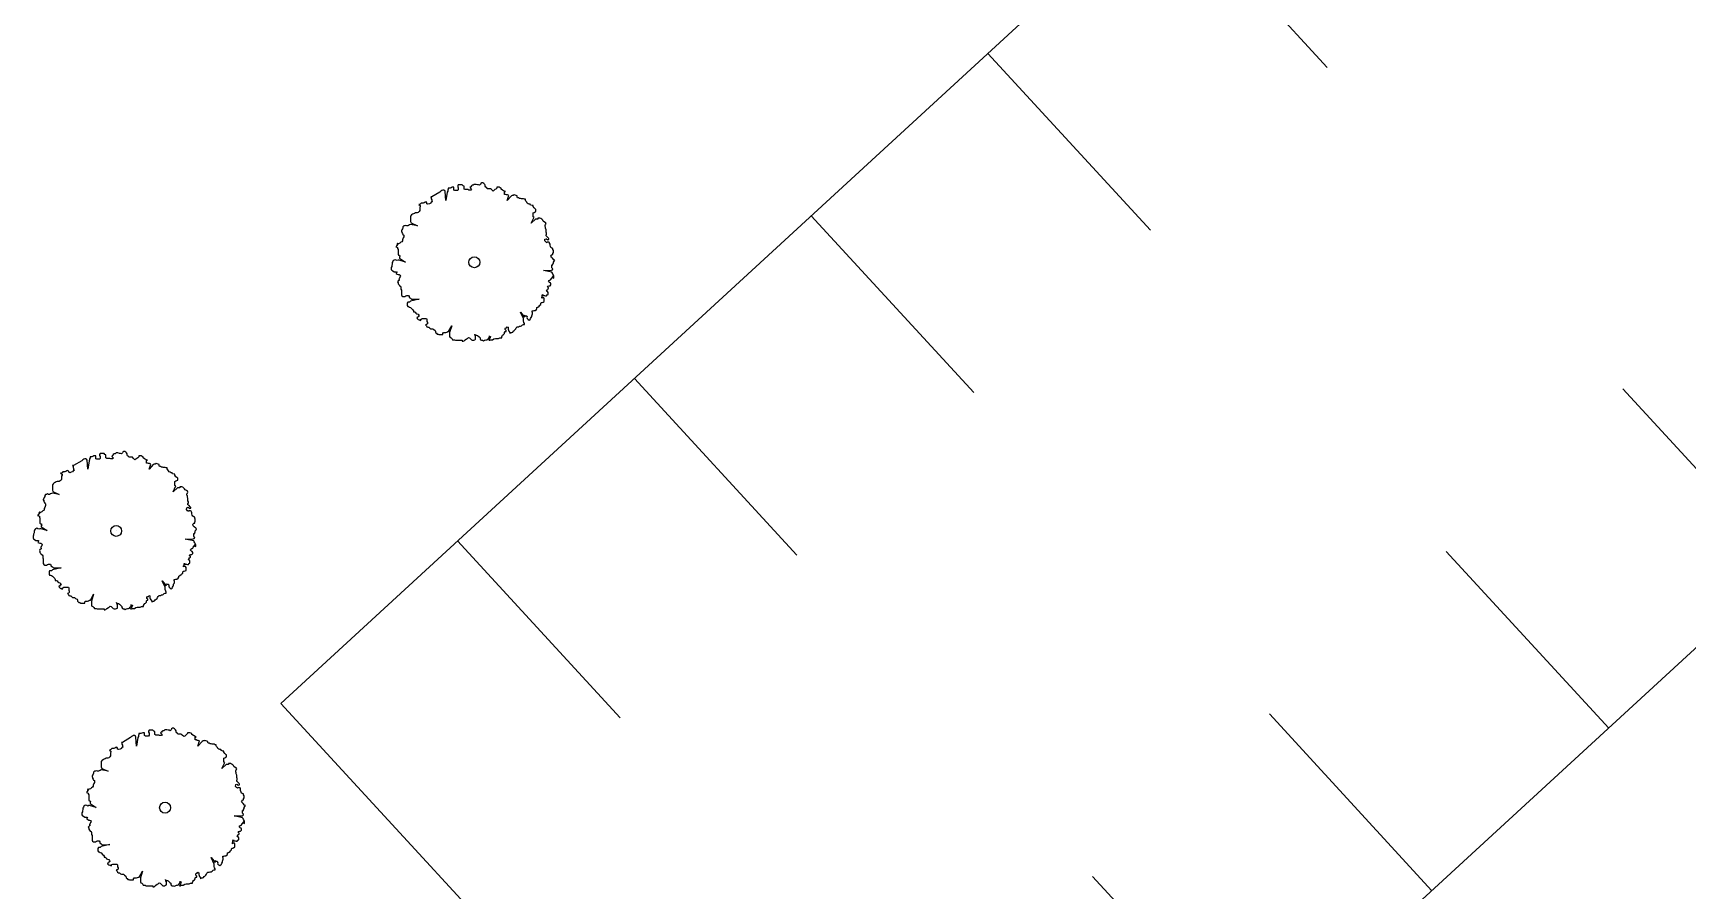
# Model space of a CAD drawing. Extents: x -76 to 67, y -47 to 42.
# Drawn here: x -57.5 to -34.4, y -34 to -22.02 of the extents above; entities that cross this region are included whole.
import ezdxf

# ---------------------------------------------------------------- set-up
doc = ezdxf.new("R2010")
doc.units = 0
doc.layers.add('Survey Exist Driveway', color=7, linetype='Continuous')
doc.layers.add('Survey Exist Trees', color=7, linetype='Continuous')

msp = doc.modelspace()

# ---------------------------------------------------------------- linework, layer by layer
at = {"layer": 'Survey Exist Driveway'}
for p, q in [((-41.706, -20.034), (-39.436, -22.502)), ((-44.174, -22.304), (-41.904, -24.772)), ((-46.641, -24.574), (-44.372, -27.042)), ((-49.109, -26.844), (-46.839, -29.311)), ((-33.04, -29.456), (-35.309, -26.989)), ((-51.577, -29.113), (-49.307, -31.581)), ((-35.507, -31.726), (-37.777, -29.258)), ((-37.975, -33.996), (-40.245, -31.528)), ((-40.443, -36.266), (-42.712, -33.798))]:
    msp.add_line(p, q, dxfattribs=at)
msp.add_lwpolyline([(-20.926, -18.314), (-29.592, -8.892), (-54.044, -31.383), (-45.378, -40.805)], close=True, dxfattribs=at)
at = {"layer": 'Survey Exist Trees'}
for p, q in [((-51.823, -24.241), (-51.938, -24.308)), ((-51.343, -25.221), (-51.343, -25.221)), ((-56.823, -27.992), (-56.937, -28.06)), ((-56.343, -28.972), (-56.343, -28.972)), ((-56.141, -31.857), (-56.256, -31.925)), ((-55.661, -32.837), (-55.661, -32.837))]:
    msp.add_line(p, q, dxfattribs=at)
for points in [[(-50.813, -24.288), (-50.826, -24.295), (-50.884, -24.361), (-50.86, -24.288), (-50.88, -24.281), (-50.894, -24.281), (-50.907, -24.275), (-50.921, -24.275), (-50.921, -24.261), (-50.921, -24.248), (-50.921, -24.234), (-50.907, -24.234), (-50.921, -24.227), (-50.948, -24.214), (-50.968, -24.2), (-50.968, -24.187), (-50.981, -24.18), (-50.995, -24.173), (-51.008, -24.173), (-51.028, -24.173), (-51.028, -24.187), (-51.042, -24.2), (-51.055, -24.207), (-51.069, -24.221), (-51.082, -24.227), (-51.102, -24.207), (-51.116, -24.194), (-51.129, -24.194), (-51.15, -24.194), (-51.163, -24.194), (-51.17, -24.18), (-51.183, -24.173), (-51.19, -24.16), (-51.19, -24.146), (-51.197, -24.133), (-51.21, -24.12), (-51.224, -24.113), (-51.237, -24.113), (-51.251, -24.12), (-51.257, -24.133), (-51.271, -24.146), (-51.284, -24.14), (-51.298, -24.14), (-51.318, -24.133), (-51.331, -24.133), (-51.345, -24.133), (-51.358, -24.146), (-51.372, -24.146), (-51.385, -24.153), (-51.392, -24.167), (-51.405, -24.173), (-51.399, -24.187), (-51.385, -24.2), (-51.392, -24.214), (-51.405, -24.214), (-51.419, -24.214), (-51.432, -24.207), (-51.446, -24.207), (-51.459, -24.207), (-51.473, -24.207), (-51.486, -24.2), (-51.486, -24.187), (-51.486, -24.173), (-51.486, -24.16), (-51.5, -24.153), (-51.513, -24.14), (-51.527, -24.14), (-51.54, -24.14), (-51.554, -24.14), (-51.567, -24.14), (-51.574, -24.153), (-51.574, -24.167), (-51.567, -24.18), (-51.567, -24.194), (-51.567, -24.207), (-51.574, -24.221), (-51.587, -24.221), (-51.601, -24.221), (-51.614, -24.221), (-51.628, -24.214), (-51.628, -24.2), (-51.628, -24.187), (-51.628, -24.173), (-51.641, -24.173), (-51.655, -24.173), (-51.668, -24.18), (-51.682, -24.187), (-51.695, -24.187), (-51.709, -24.187), (-51.709, -24.2), (-51.715, -24.214), (-51.715, -24.227), (-51.722, -24.241), (-51.74, -24.361), (-51.749, -24.234), (-51.756, -24.221), (-51.769, -24.214), (-51.783, -24.214), (-51.796, -24.221), (-51.81, -24.227), (-51.823, -24.241)], [(-51.938, -24.308), (-51.951, -24.308), (-51.944, -24.322), (-51.944, -24.335), (-51.938, -24.349), (-51.938, -24.362), (-51.931, -24.376), (-51.944, -24.382), (-51.951, -24.396), (-51.971, -24.403), (-51.991, -24.409), (-52.005, -24.403), (-52.005, -24.389), (-52.018, -24.376), (-52.032, -24.382), (-52.045, -24.389), (-52.059, -24.396), (-52.072, -24.396), (-52.086, -24.396), (-52.099, -24.409), (-52.119, -24.416), (-52.099, -24.43), (-52.099, -24.443), (-52.106, -24.457), (-52.106, -24.47), (-52.106, -24.484), (-52.106, -24.497), (-52.113, -24.511), (-52.126, -24.524), (-52.14, -24.531), (-52.153, -24.531), (-52.167, -24.531), (-52.18, -24.538), (-52.193, -24.544), (-52.207, -24.551), (-52.22, -24.558), (-52.234, -24.578), (-52.234, -24.591), (-52.234, -24.605), (-52.234, -24.618), (-52.234, -24.639), (-52.234, -24.652), (-52.227, -24.672), (-52.139, -24.711), (-52.234, -24.693), (-52.247, -24.699), (-52.261, -24.706), (-52.274, -24.713)], [(-50.254, -25.165), (-50.267, -25.151), (-50.274, -25.138), (-50.267, -25.124), (-50.261, -25.111), (-50.247, -25.111), (-50.247, -25.097), (-50.24, -25.084), (-50.24, -25.07), (-50.24, -25.057), (-50.247, -25.043), (-50.247, -25.03), (-50.261, -25.023), (-50.274, -25.016), (-50.281, -25.003), (-50.287, -24.983), (-50.287, -24.969), (-50.292, -24.953), (-50.296, -24.945), (-50.305, -24.941), (-50.316, -24.94), (-50.327, -24.942), (-50.332, -24.949), (-50.347, -24.938), (-50.361, -24.923), (-50.357, -24.899), (-50.341, -24.892), (-50.332, -24.896), (-50.334, -24.9), (-50.316, -24.909), (-50.316, -24.905), (-50.302, -24.901), (-50.303, -24.893), (-50.31, -24.883), (-50.325, -24.865), (-50.333, -24.861), (-50.337, -24.857), (-50.341, -24.854), (-50.341, -24.841), (-50.335, -24.827), (-50.335, -24.814), (-50.341, -24.8), (-50.341, -24.787), (-50.341, -24.767), (-50.348, -24.747), (-50.348, -24.733), (-50.355, -24.72), (-50.355, -24.706), (-50.348, -24.693), (-50.341, -24.679), (-50.348, -24.666), (-50.362, -24.659), (-50.382, -24.645), (-50.389, -24.632), (-50.402, -24.618), (-50.415, -24.612), (-50.429, -24.605), (-50.442, -24.605), (-50.456, -24.605), (-50.456, -24.618), (-50.476, -24.618), (-50.49, -24.618), (-50.551, -24.673), (-50.51, -24.591), (-50.523, -24.585), (-50.523, -24.571), (-50.523, -24.558), (-50.523, -24.544), (-50.523, -24.531), (-50.51, -24.524), (-50.496, -24.517), (-50.483, -24.511), (-50.483, -24.497), (-50.483, -24.484), (-50.496, -24.477), (-50.51, -24.463), (-50.523, -24.443), (-50.523, -24.43), (-50.537, -24.43), (-50.557, -24.423), (-50.564, -24.409), (-50.577, -24.409), (-50.591, -24.403), (-50.604, -24.396), (-50.611, -24.382), (-50.624, -24.369), (-50.631, -24.355), (-50.631, -24.342), (-50.644, -24.342), (-50.658, -24.335), (-50.671, -24.335), (-50.685, -24.335), (-50.698, -24.329), (-50.712, -24.329), (-50.725, -24.322), (-50.739, -24.322), (-50.745, -24.308), (-50.745, -24.295), (-50.786, -24.281), (-50.799, -24.288), (-50.813, -24.288)], [(-52.274, -24.713), (-52.288, -24.713), (-52.301, -24.706), (-52.315, -24.713), (-52.328, -24.713), (-52.342, -24.726), (-52.342, -24.74), (-52.348, -24.753), (-52.355, -24.767), (-52.362, -24.78), (-52.362, -24.794), (-52.355, -24.794), (-52.355, -24.807), (-52.348, -24.821), (-52.342, -24.834), (-52.328, -24.841), (-52.328, -24.854), (-52.328, -24.868), (-52.335, -24.881), (-52.342, -24.895), (-52.348, -24.908), (-52.348, -24.922), (-52.355, -24.935), (-52.369, -24.942), (-52.382, -24.956), (-52.402, -24.962), (-52.412, -24.964), (-52.411, -24.96), (-52.415, -24.958), (-52.425, -24.973), (-52.424, -24.974), (-52.411, -24.977), (-52.418, -24.98), (-52.422, -24.983), (-52.44, -25.007), (-52.416, -25.016), (-52.416, -25.03), (-52.409, -25.043), (-52.409, -25.057), (-52.409, -25.07), (-52.409, -25.084), (-52.409, -25.097), (-52.409, -25.111), (-52.402, -25.124), (-52.389, -25.124), (-52.382, -25.138), (-52.389, -25.151), (-52.389, -25.165), (-52.305, -25.218), (-52.395, -25.192), (-52.409, -25.192), (-52.422, -25.198), (-52.436, -25.192), (-52.449, -25.185), (-52.463, -25.192), (-52.476, -25.198), (-52.483, -25.212), (-52.49, -25.225), (-52.49, -25.245), (-52.497, -25.266), (-52.497, -25.279), (-52.503, -25.293), (-52.503, -25.306), (-52.503, -25.32), (-52.497, -25.333), (-52.483, -25.34), (-52.463, -25.353), (-52.449, -25.353), (-52.436, -25.353), (-52.422, -25.36), (-52.431, -25.365), (-52.434, -25.371), (-52.436, -25.38), (-52.422, -25.387), (-52.409, -25.394), (-52.395, -25.394), (-52.382, -25.401), (-52.375, -25.414), (-52.382, -25.428), (-52.389, -25.441), (-52.395, -25.454), (-52.396, -25.456), (-52.396, -25.46), (-52.387, -25.468), (-52.396, -25.472), (-52.395, -25.475), (-52.409, -25.481), (-52.416, -25.495), (-52.409, -25.508), (-52.409, -25.522), (-52.395, -25.535), (-52.389, -25.549), (-52.375, -25.556), (-52.369, -25.569), (-52.369, -25.583), (-52.369, -25.596), (-52.362, -25.61), (-52.362, -25.623), (-52.362, -25.637), (-52.362, -25.65), (-52.362, -25.663)], [(-50.658, -26.021), (-50.658, -26.007), (-50.701, -25.918), (-50.644, -25.987), (-50.644, -25.974), (-50.644, -25.96), (-50.631, -25.967), (-50.617, -25.967), (-50.604, -25.98), (-50.611, -25.994), (-50.604, -26.007), (-50.591, -26.021), (-50.577, -26.028), (-50.564, -26.021), (-50.557, -26.007), (-50.55, -25.994), (-50.543, -25.98), (-50.543, -25.967), (-50.537, -25.953), (-50.53, -25.94), (-50.53, -25.926), (-50.537, -25.913), (-50.537, -25.899), (-50.523, -25.899), (-50.51, -25.893), (-50.496, -25.893), (-50.476, -25.879), (-50.469, -25.866), (-50.469, -25.852), (-50.456, -25.846), (-50.436, -25.832), (-50.429, -25.819), (-50.415, -25.812), (-50.415, -25.798), (-50.409, -25.785), (-50.395, -25.785), (-50.382, -25.778), (-50.368, -25.771), (-50.368, -25.758), (-50.368, -25.744), (-50.368, -25.731), (-50.375, -25.717), (-50.389, -25.717), (-50.402, -25.724), (-50.402, -25.711), (-50.395, -25.697), (-50.395, -25.684), (-50.389, -25.67), (-50.389, -25.684), (-50.375, -25.684), (-50.362, -25.684), (-50.348, -25.69), (-50.335, -25.69), (-50.328, -25.677), (-50.314, -25.67), (-50.314, -25.657), (-50.314, -25.643), (-50.321, -25.63), (-50.335, -25.623), (-50.328, -25.61), (-50.321, -25.596), (-50.308, -25.589), (-50.308, -25.576), (-50.321, -25.569), (-50.314, -25.556), (-50.301, -25.549), (-50.287, -25.549), (-50.274, -25.535), (-50.274, -25.522), (-50.281, -25.508), (-50.294, -25.502), (-50.308, -25.488), (-50.301, -25.475), (-50.287, -25.468), (-50.274, -25.461), (-50.267, -25.448), (-50.24, -25.414), (-50.247, -25.434), (-50.234, -25.441), (-50.234, -25.428), (-50.234, -25.414), (-50.24, -25.401), (-50.247, -25.387), (-50.254, -25.374), (-50.261, -25.36), (-50.378, -25.336), (-50.267, -25.333), (-50.254, -25.326), (-50.247, -25.313), (-50.261, -25.299), (-50.261, -25.286), (-50.261, -25.272), (-50.261, -25.259), (-50.247, -25.259), (-50.247, -25.245), (-50.24, -25.232), (-50.24, -25.218), (-50.227, -25.205), (-50.22, -25.192), (-50.234, -25.185), (-50.254, -25.165)], [(-52.362, -25.663), (-52.362, -25.677), (-52.355, -25.69), (-52.342, -25.697), (-52.328, -25.697), (-52.315, -25.697), (-52.301, -25.69), (-52.288, -25.684), (-52.274, -25.684), (-52.261, -25.684), (-52.254, -25.697), (-52.254, -25.711), (-52.234, -25.724), (-52.22, -25.738), (-52.112, -25.735), (-52.234, -25.765), (-52.247, -25.778), (-52.261, -25.778), (-52.274, -25.778), (-52.281, -25.792), (-52.281, -25.805), (-52.281, -25.825), (-52.274, -25.839), (-52.261, -25.839), (-52.247, -25.846), (-52.234, -25.852), (-52.214, -25.872), (-52.2, -25.886), (-52.193, -25.899), (-52.193, -25.913), (-52.18, -25.913), (-52.167, -25.92), (-52.16, -25.933), (-52.146, -25.94), (-52.126, -25.947), (-52.119, -25.96), (-52.113, -25.974), (-52.126, -25.98), (-52.133, -25.994), (-52.146, -25.994), (-52.14, -26.007), (-52.126, -26.021), (-52.106, -26.028), (-52.092, -26.034), (-52.099, -26.021), (-52.086, -26.014), (-52.072, -26.007), (-52.059, -26.007), (-52.045, -26.007), (-52.032, -26.007), (-52.012, -26.007), (-52.005, -26.021), (-52.005, -26.034), (-52.005, -26.048), (-51.998, -26.061), (-51.998, -26.081), (-52.012, -26.088), (-52.025, -26.095), (-52.012, -26.108), (-52.005, -26.122), (-51.991, -26.129), (-51.978, -26.129), (-51.964, -26.142), (-51.951, -26.149), (-51.938, -26.149), (-51.924, -26.149), (-51.911, -26.162), (-51.89, -26.176), (-51.884, -26.189), (-51.884, -26.203), (-51.87, -26.21), (-51.863, -26.223), (-51.85, -26.223), (-51.837, -26.23), (-51.823, -26.23), (-51.803, -26.23), (-51.783, -26.23), (-51.783, -26.216), (-51.776, -26.203), (-51.762, -26.203), (-51.742, -26.203), (-51.729, -26.196), (-51.715, -26.189), (-51.702, -26.189), (-51.659, -26.107), (-51.688, -26.203), (-51.688, -26.216), (-51.688, -26.23), (-51.688, -26.243), (-51.688, -26.257), (-51.682, -26.27), (-51.668, -26.277), (-51.655, -26.29), (-51.648, -26.304), (-51.634, -26.304), (-51.621, -26.304), (-51.608, -26.311), (-51.594, -26.311), (-51.581, -26.311), (-51.567, -26.311), (-51.554, -26.311)], [(-51.554, -26.311), (-51.54, -26.311), (-51.527, -26.311), (-51.513, -26.311), (-51.513, -26.324), (-51.5, -26.324), (-51.486, -26.317), (-51.473, -26.304), (-51.453, -26.29), (-51.439, -26.284), (-51.426, -26.27), (-51.412, -26.277), (-51.399, -26.29), (-51.385, -26.304), (-51.372, -26.311), (-51.352, -26.311), (-51.338, -26.304), (-51.325, -26.297), (-51.325, -26.297), (-51.325, -26.277), (-51.325, -26.257), (-51.331, -26.243), (-51.338, -26.223), (-51.338, -26.237), (-51.325, -26.237), (-51.311, -26.237), (-51.298, -26.243), (-51.278, -26.264), (-51.264, -26.277), (-51.264, -26.29), (-51.257, -26.304), (-51.244, -26.311), (-51.23, -26.311), (-51.217, -26.317), (-51.203, -26.311), (-51.183, -26.304), (-51.17, -26.304), (-51.156, -26.297), (-51.15, -26.284), (-51.136, -26.27), (-51.129, -26.257), (-51.143, -26.257), (-51.129, -26.257), (-51.116, -26.257), (-51.123, -26.27), (-51.129, -26.284), (-51.136, -26.297), (-51.143, -26.311), (-51.129, -26.311), (-51.116, -26.304), (-51.102, -26.304), (-51.089, -26.304), (-51.069, -26.29), (-51.049, -26.284), (-51.035, -26.284), (-51.022, -26.284), (-51.008, -26.284), (-50.988, -26.277), (-50.974, -26.277), (-50.961, -26.277), (-50.961, -26.264), (-50.954, -26.25), (-50.948, -26.237), (-50.934, -26.23), (-50.921, -26.216), (-50.921, -26.203), (-50.914, -26.189), (-50.9, -26.189), (-50.9, -26.176), (-50.914, -26.162), (-50.914, -26.149), (-50.907, -26.135), (-50.894, -26.135), (-50.887, -26.122), (-50.873, -26.129), (-50.873, -26.142), (-50.873, -26.156), (-50.867, -26.169), (-50.86, -26.183), (-50.846, -26.203), (-50.846, -26.216), (-50.833, -26.203), (-50.82, -26.203), (-50.806, -26.196), (-50.799, -26.183), (-50.786, -26.176), (-50.772, -26.162), (-50.766, -26.149), (-50.759, -26.135), (-50.745, -26.122), (-50.725, -26.122), (-50.712, -26.115), (-50.698, -26.115), (-50.685, -26.108), (-50.671, -26.095), (-50.658, -26.088), (-50.644, -26.088), (-50.644, -26.075), (-50.651, -26.061), (-50.658, -26.041), (-50.658, -26.021)], [(-55.813, -28.039), (-55.826, -28.046), (-55.884, -28.112), (-55.86, -28.039), (-55.88, -28.033), (-55.893, -28.033), (-55.907, -28.026), (-55.92, -28.026), (-55.92, -28.012), (-55.92, -27.999), (-55.92, -27.986), (-55.907, -27.986), (-55.92, -27.979), (-55.947, -27.965), (-55.968, -27.952), (-55.968, -27.938), (-55.981, -27.932), (-55.994, -27.925), (-56.008, -27.925), (-56.028, -27.925), (-56.028, -27.938), (-56.042, -27.952), (-56.055, -27.959), (-56.069, -27.972), (-56.082, -27.979), (-56.102, -27.959), (-56.116, -27.945), (-56.129, -27.945), (-56.149, -27.945), (-56.163, -27.945), (-56.17, -27.932), (-56.183, -27.925), (-56.19, -27.911), (-56.19, -27.898), (-56.197, -27.884), (-56.21, -27.871), (-56.223, -27.864), (-56.237, -27.864), (-56.25, -27.871), (-56.257, -27.884), (-56.271, -27.898), (-56.284, -27.891), (-56.298, -27.891), (-56.318, -27.884), (-56.331, -27.884), (-56.345, -27.884), (-56.358, -27.898), (-56.372, -27.898), (-56.385, -27.905), (-56.392, -27.918), (-56.405, -27.925), (-56.399, -27.938), (-56.385, -27.952), (-56.392, -27.965), (-56.405, -27.965), (-56.419, -27.965), (-56.432, -27.959), (-56.446, -27.959), (-56.459, -27.959), (-56.473, -27.959), (-56.486, -27.952), (-56.486, -27.938), (-56.486, -27.925), (-56.486, -27.911), (-56.5, -27.905), (-56.513, -27.891), (-56.527, -27.891), (-56.54, -27.891), (-56.553, -27.891), (-56.567, -27.891), (-56.574, -27.905), (-56.574, -27.918), (-56.567, -27.932), (-56.567, -27.945), (-56.567, -27.959), (-56.574, -27.972), (-56.587, -27.972), (-56.601, -27.972), (-56.614, -27.972), (-56.628, -27.965), (-56.628, -27.952), (-56.628, -27.938), (-56.628, -27.925), (-56.641, -27.925), (-56.654, -27.925), (-56.668, -27.932), (-56.681, -27.938), (-56.695, -27.938), (-56.708, -27.938), (-56.708, -27.952), (-56.715, -27.965), (-56.715, -27.979), (-56.722, -27.992), (-56.74, -28.112), (-56.749, -27.986), (-56.756, -27.972), (-56.769, -27.965), (-56.782, -27.965), (-56.796, -27.972), (-56.809, -27.979), (-56.823, -27.992)], [(-56.937, -28.06), (-56.951, -28.06), (-56.944, -28.073), (-56.944, -28.087), (-56.937, -28.1), (-56.937, -28.114), (-56.931, -28.127), (-56.944, -28.134), (-56.951, -28.147), (-56.971, -28.154), (-56.991, -28.161), (-57.005, -28.154), (-57.005, -28.141), (-57.018, -28.127), (-57.032, -28.134), (-57.045, -28.141), (-57.059, -28.147), (-57.072, -28.147), (-57.086, -28.147), (-57.099, -28.161), (-57.119, -28.168), (-57.099, -28.181), (-57.099, -28.195), (-57.106, -28.208), (-57.106, -28.221), (-57.106, -28.235), (-57.106, -28.248), (-57.112, -28.262), (-57.126, -28.275), (-57.139, -28.282), (-57.153, -28.282), (-57.166, -28.282), (-57.18, -28.289), (-57.193, -28.296), (-57.207, -28.302), (-57.22, -28.309), (-57.234, -28.329), (-57.234, -28.343), (-57.234, -28.356), (-57.234, -28.37), (-57.234, -28.39), (-57.234, -28.404), (-57.227, -28.424), (-57.138, -28.462), (-57.234, -28.444), (-57.247, -28.451), (-57.261, -28.457), (-57.274, -28.464)], [(-55.254, -28.916), (-55.267, -28.902), (-55.274, -28.889), (-55.267, -28.875), (-55.26, -28.862), (-55.247, -28.862), (-55.247, -28.849), (-55.24, -28.835), (-55.24, -28.822), (-55.24, -28.808), (-55.247, -28.795), (-55.247, -28.781), (-55.26, -28.774), (-55.274, -28.768), (-55.281, -28.754), (-55.287, -28.734), (-55.287, -28.72), (-55.291, -28.705), (-55.296, -28.697), (-55.305, -28.693), (-55.316, -28.692), (-55.327, -28.694), (-55.332, -28.7), (-55.347, -28.69), (-55.36, -28.675), (-55.357, -28.65), (-55.341, -28.643), (-55.332, -28.647), (-55.334, -28.651), (-55.316, -28.66), (-55.316, -28.656), (-55.302, -28.653), (-55.303, -28.644), (-55.31, -28.634), (-55.325, -28.616), (-55.333, -28.613), (-55.337, -28.608), (-55.341, -28.606), (-55.341, -28.592), (-55.334, -28.579), (-55.334, -28.565), (-55.341, -28.552), (-55.341, -28.538), (-55.341, -28.518), (-55.348, -28.498), (-55.348, -28.484), (-55.355, -28.471), (-55.355, -28.457), (-55.348, -28.444), (-55.341, -28.43), (-55.348, -28.417), (-55.361, -28.41), (-55.382, -28.397), (-55.388, -28.383), (-55.402, -28.37), (-55.415, -28.363), (-55.429, -28.356), (-55.442, -28.356), (-55.456, -28.356), (-55.456, -28.37), (-55.476, -28.37), (-55.489, -28.37), (-55.55, -28.425), (-55.51, -28.343), (-55.523, -28.336), (-55.523, -28.323), (-55.523, -28.309), (-55.523, -28.296), (-55.523, -28.282), (-55.51, -28.275), (-55.496, -28.269), (-55.483, -28.262), (-55.483, -28.248), (-55.483, -28.235), (-55.496, -28.228), (-55.51, -28.215), (-55.523, -28.195), (-55.523, -28.181), (-55.536, -28.181), (-55.557, -28.174), (-55.563, -28.161), (-55.577, -28.161), (-55.59, -28.154), (-55.604, -28.147), (-55.611, -28.134), (-55.624, -28.12), (-55.631, -28.107), (-55.631, -28.093), (-55.644, -28.093), (-55.658, -28.087), (-55.671, -28.087), (-55.685, -28.087), (-55.698, -28.08), (-55.712, -28.08), (-55.725, -28.073), (-55.739, -28.073), (-55.745, -28.06), (-55.745, -28.046), (-55.786, -28.033), (-55.799, -28.039), (-55.813, -28.039)], [(-57.274, -28.464), (-57.288, -28.464), (-57.301, -28.457), (-57.314, -28.464), (-57.328, -28.464), (-57.341, -28.478), (-57.341, -28.491), (-57.348, -28.505), (-57.355, -28.518), (-57.362, -28.532), (-57.362, -28.545), (-57.355, -28.545), (-57.355, -28.559), (-57.348, -28.572), (-57.341, -28.586), (-57.328, -28.592), (-57.328, -28.606), (-57.328, -28.619), (-57.335, -28.633), (-57.341, -28.646), (-57.348, -28.66), (-57.348, -28.673), (-57.355, -28.687), (-57.368, -28.693), (-57.382, -28.707), (-57.402, -28.714), (-57.411, -28.716), (-57.411, -28.712), (-57.414, -28.709), (-57.425, -28.724), (-57.424, -28.726), (-57.411, -28.728), (-57.418, -28.731), (-57.422, -28.734), (-57.44, -28.759), (-57.416, -28.768), (-57.416, -28.781), (-57.409, -28.795), (-57.409, -28.808), (-57.409, -28.822), (-57.409, -28.835), (-57.409, -28.849), (-57.409, -28.862), (-57.402, -28.875), (-57.389, -28.875), (-57.382, -28.889), (-57.389, -28.902), (-57.389, -28.916), (-57.305, -28.969), (-57.395, -28.943), (-57.409, -28.943), (-57.422, -28.95), (-57.436, -28.943), (-57.449, -28.936), (-57.463, -28.943), (-57.476, -28.95), (-57.483, -28.963), (-57.49, -28.977), (-57.49, -28.997), (-57.496, -29.017), (-57.496, -29.031), (-57.503, -29.044), (-57.503, -29.058), (-57.503, -29.071), (-57.496, -29.084), (-57.483, -29.091), (-57.463, -29.105), (-57.449, -29.105), (-57.436, -29.105), (-57.422, -29.111), (-57.431, -29.116), (-57.434, -29.123), (-57.436, -29.132), (-57.422, -29.138), (-57.409, -29.145), (-57.395, -29.145), (-57.382, -29.152), (-57.375, -29.165), (-57.382, -29.179), (-57.389, -29.192), (-57.395, -29.206), (-57.396, -29.207), (-57.396, -29.211), (-57.386, -29.22), (-57.396, -29.224), (-57.395, -29.226), (-57.409, -29.233), (-57.416, -29.246), (-57.409, -29.26), (-57.409, -29.273), (-57.395, -29.287), (-57.389, -29.3), (-57.375, -29.307), (-57.368, -29.32), (-57.368, -29.334), (-57.368, -29.347), (-57.362, -29.361), (-57.362, -29.374), (-57.362, -29.388), (-57.362, -29.401), (-57.362, -29.415)], [(-55.658, -29.772), (-55.658, -29.759), (-55.701, -29.669), (-55.644, -29.738), (-55.644, -29.725), (-55.644, -29.712), (-55.631, -29.718), (-55.617, -29.718), (-55.604, -29.732), (-55.611, -29.745), (-55.604, -29.759), (-55.59, -29.772), (-55.577, -29.779), (-55.563, -29.772), (-55.557, -29.759), (-55.55, -29.745), (-55.543, -29.732), (-55.543, -29.718), (-55.536, -29.705), (-55.53, -29.691), (-55.53, -29.678), (-55.536, -29.664), (-55.536, -29.651), (-55.523, -29.651), (-55.51, -29.644), (-55.496, -29.644), (-55.476, -29.631), (-55.469, -29.617), (-55.469, -29.604), (-55.456, -29.597), (-55.435, -29.583), (-55.429, -29.57), (-55.415, -29.563), (-55.415, -29.55), (-55.409, -29.536), (-55.395, -29.536), (-55.382, -29.529), (-55.368, -29.523), (-55.368, -29.509), (-55.368, -29.496), (-55.368, -29.482), (-55.375, -29.469), (-55.388, -29.469), (-55.402, -29.476), (-55.402, -29.462), (-55.395, -29.449), (-55.395, -29.435), (-55.388, -29.422), (-55.388, -29.435), (-55.375, -29.435), (-55.361, -29.435), (-55.348, -29.442), (-55.334, -29.442), (-55.328, -29.428), (-55.314, -29.422), (-55.314, -29.408), (-55.314, -29.395), (-55.321, -29.381), (-55.334, -29.374), (-55.328, -29.361), (-55.321, -29.347), (-55.308, -29.341), (-55.308, -29.327), (-55.321, -29.32), (-55.314, -29.307), (-55.301, -29.3), (-55.287, -29.3), (-55.274, -29.287), (-55.274, -29.273), (-55.281, -29.26), (-55.294, -29.253), (-55.308, -29.24), (-55.301, -29.226), (-55.287, -29.219), (-55.274, -29.213), (-55.267, -29.199), (-55.24, -29.165), (-55.247, -29.186), (-55.233, -29.192), (-55.233, -29.179), (-55.233, -29.165), (-55.24, -29.152), (-55.247, -29.138), (-55.254, -29.125), (-55.26, -29.111), (-55.378, -29.087), (-55.267, -29.084), (-55.254, -29.078), (-55.247, -29.064), (-55.26, -29.051), (-55.26, -29.037), (-55.26, -29.024), (-55.26, -29.01), (-55.247, -29.01), (-55.247, -28.997), (-55.24, -28.983), (-55.24, -28.97), (-55.227, -28.956), (-55.22, -28.943), (-55.233, -28.936), (-55.254, -28.916)], [(-57.362, -29.415), (-57.362, -29.428), (-57.355, -29.442), (-57.341, -29.449), (-57.328, -29.449), (-57.314, -29.449), (-57.301, -29.442), (-57.288, -29.435), (-57.274, -29.435), (-57.261, -29.435), (-57.254, -29.449), (-57.254, -29.462), (-57.234, -29.476), (-57.22, -29.489), (-57.111, -29.486), (-57.234, -29.516), (-57.247, -29.529), (-57.261, -29.529), (-57.274, -29.529), (-57.281, -29.543), (-57.281, -29.556), (-57.281, -29.577), (-57.274, -29.59), (-57.261, -29.59), (-57.247, -29.597), (-57.234, -29.604), (-57.213, -29.624), (-57.2, -29.637), (-57.193, -29.651), (-57.193, -29.664), (-57.18, -29.664), (-57.166, -29.671), (-57.16, -29.685), (-57.146, -29.691), (-57.126, -29.698), (-57.119, -29.712), (-57.112, -29.725), (-57.126, -29.732), (-57.133, -29.745), (-57.146, -29.745), (-57.139, -29.759), (-57.126, -29.772), (-57.106, -29.779), (-57.092, -29.786), (-57.099, -29.772), (-57.086, -29.765), (-57.072, -29.759), (-57.059, -29.759), (-57.045, -29.759), (-57.032, -29.759), (-57.011, -29.759), (-57.005, -29.772), (-57.005, -29.786), (-57.005, -29.799), (-56.998, -29.813), (-56.998, -29.833), (-57.011, -29.84), (-57.025, -29.846), (-57.011, -29.86), (-57.005, -29.873), (-56.991, -29.88), (-56.978, -29.88), (-56.964, -29.894), (-56.951, -29.9), (-56.937, -29.9), (-56.924, -29.9), (-56.91, -29.914), (-56.89, -29.927), (-56.883, -29.941), (-56.883, -29.954), (-56.87, -29.961), (-56.863, -29.974), (-56.85, -29.974), (-56.836, -29.981), (-56.823, -29.981), (-56.803, -29.981), (-56.782, -29.981), (-56.782, -29.968), (-56.776, -29.954), (-56.762, -29.954), (-56.742, -29.954), (-56.729, -29.947), (-56.715, -29.941), (-56.702, -29.941), (-56.659, -29.858), (-56.688, -29.954), (-56.688, -29.968), (-56.688, -29.981), (-56.688, -29.995), (-56.688, -30.008), (-56.681, -30.022), (-56.668, -30.028), (-56.654, -30.042), (-56.648, -30.055), (-56.634, -30.055), (-56.621, -30.055), (-56.607, -30.062), (-56.594, -30.062), (-56.58, -30.062), (-56.567, -30.062), (-56.553, -30.062)], [(-56.553, -30.062), (-56.54, -30.062), (-56.527, -30.062), (-56.513, -30.062), (-56.513, -30.076), (-56.5, -30.076), (-56.486, -30.069), (-56.473, -30.055), (-56.452, -30.042), (-56.439, -30.035), (-56.425, -30.022), (-56.412, -30.028), (-56.399, -30.042), (-56.385, -30.055), (-56.372, -30.062), (-56.351, -30.062), (-56.338, -30.055), (-56.324, -30.049), (-56.324, -30.049), (-56.324, -30.028), (-56.324, -30.008), (-56.331, -29.995), (-56.338, -29.974), (-56.338, -29.988), (-56.324, -29.988), (-56.311, -29.988), (-56.298, -29.995), (-56.277, -30.015), (-56.264, -30.028), (-56.264, -30.042), (-56.257, -30.055), (-56.244, -30.062), (-56.23, -30.062), (-56.217, -30.069), (-56.203, -30.062), (-56.183, -30.055), (-56.17, -30.055), (-56.156, -30.049), (-56.149, -30.035), (-56.136, -30.022), (-56.129, -30.008), (-56.143, -30.008), (-56.129, -30.008), (-56.116, -30.008), (-56.122, -30.022), (-56.129, -30.035), (-56.136, -30.049), (-56.143, -30.062), (-56.129, -30.062), (-56.116, -30.055), (-56.102, -30.055), (-56.089, -30.055), (-56.069, -30.042), (-56.048, -30.035), (-56.035, -30.035), (-56.021, -30.035), (-56.008, -30.035), (-55.988, -30.028), (-55.974, -30.028), (-55.961, -30.028), (-55.961, -30.015), (-55.954, -30.001), (-55.947, -29.988), (-55.934, -29.981), (-55.92, -29.968), (-55.92, -29.954), (-55.914, -29.941), (-55.9, -29.941), (-55.9, -29.927), (-55.914, -29.914), (-55.914, -29.9), (-55.907, -29.887), (-55.893, -29.887), (-55.887, -29.873), (-55.873, -29.88), (-55.873, -29.894), (-55.873, -29.907), (-55.867, -29.921), (-55.86, -29.934), (-55.846, -29.954), (-55.846, -29.968), (-55.833, -29.954), (-55.819, -29.954), (-55.806, -29.947), (-55.799, -29.934), (-55.786, -29.927), (-55.772, -29.914), (-55.765, -29.9), (-55.759, -29.887), (-55.745, -29.873), (-55.725, -29.873), (-55.712, -29.867), (-55.698, -29.867), (-55.685, -29.86), (-55.671, -29.846), (-55.658, -29.84), (-55.644, -29.84), (-55.644, -29.826), (-55.651, -29.813), (-55.658, -29.792), (-55.658, -29.772)], [(-55.131, -31.904), (-55.144, -31.911), (-55.202, -31.977), (-55.178, -31.904), (-55.198, -31.898), (-55.212, -31.898), (-55.225, -31.891), (-55.239, -31.891), (-55.239, -31.878), (-55.239, -31.864), (-55.239, -31.851), (-55.225, -31.851), (-55.239, -31.844), (-55.266, -31.83), (-55.286, -31.817), (-55.286, -31.803), (-55.299, -31.797), (-55.313, -31.79), (-55.326, -31.79), (-55.346, -31.79), (-55.346, -31.803), (-55.36, -31.817), (-55.373, -31.824), (-55.387, -31.837), (-55.4, -31.844), (-55.42, -31.824), (-55.434, -31.81), (-55.447, -31.81), (-55.468, -31.81), (-55.481, -31.81), (-55.488, -31.797), (-55.501, -31.79), (-55.508, -31.776), (-55.508, -31.763), (-55.515, -31.749), (-55.528, -31.736), (-55.542, -31.729), (-55.555, -31.729), (-55.569, -31.736), (-55.575, -31.749), (-55.589, -31.763), (-55.602, -31.756), (-55.616, -31.756), (-55.636, -31.749), (-55.649, -31.749), (-55.663, -31.749), (-55.676, -31.763), (-55.69, -31.763), (-55.703, -31.77), (-55.71, -31.783), (-55.723, -31.79), (-55.717, -31.803), (-55.703, -31.817), (-55.71, -31.83), (-55.723, -31.83), (-55.737, -31.83), (-55.75, -31.824), (-55.764, -31.824), (-55.777, -31.824), (-55.791, -31.824), (-55.804, -31.817), (-55.804, -31.803), (-55.804, -31.79), (-55.804, -31.776), (-55.818, -31.77), (-55.831, -31.756), (-55.845, -31.756), (-55.858, -31.756), (-55.872, -31.756), (-55.885, -31.756), (-55.892, -31.77), (-55.892, -31.783), (-55.885, -31.797), (-55.885, -31.81), (-55.885, -31.824), (-55.892, -31.837), (-55.905, -31.837), (-55.919, -31.837), (-55.932, -31.837), (-55.946, -31.83), (-55.946, -31.817), (-55.946, -31.803), (-55.946, -31.79), (-55.959, -31.79), (-55.973, -31.79), (-55.986, -31.797), (-56, -31.803), (-56.013, -31.803), (-56.027, -31.803), (-56.027, -31.817), (-56.033, -31.83), (-56.033, -31.844), (-56.04, -31.857), (-56.058, -31.977), (-56.067, -31.851), (-56.074, -31.837), (-56.087, -31.83), (-56.101, -31.83), (-56.114, -31.837), (-56.128, -31.844), (-56.141, -31.857)], [(-56.256, -31.925), (-56.269, -31.925), (-56.262, -31.938), (-56.262, -31.952), (-56.256, -31.965), (-56.256, -31.979), (-56.249, -31.992), (-56.262, -31.999), (-56.269, -32.012), (-56.289, -32.019), (-56.309, -32.026), (-56.323, -32.019), (-56.323, -32.006), (-56.336, -31.992), (-56.35, -31.999), (-56.363, -32.006), (-56.377, -32.012), (-56.39, -32.012), (-56.404, -32.012), (-56.417, -32.026), (-56.437, -32.033), (-56.417, -32.046), (-56.417, -32.06), (-56.424, -32.073), (-56.424, -32.087), (-56.424, -32.1), (-56.424, -32.114), (-56.431, -32.127), (-56.444, -32.14), (-56.458, -32.147), (-56.471, -32.147), (-56.485, -32.147), (-56.498, -32.154), (-56.511, -32.161), (-56.525, -32.167), (-56.538, -32.174), (-56.552, -32.194), (-56.552, -32.208), (-56.552, -32.221), (-56.552, -32.235), (-56.552, -32.255), (-56.552, -32.269), (-56.545, -32.289), (-56.457, -32.327), (-56.552, -32.309), (-56.565, -32.316), (-56.579, -32.323), (-56.592, -32.329)], [(-54.572, -32.781), (-54.585, -32.767), (-54.592, -32.754), (-54.585, -32.741), (-54.579, -32.727), (-54.565, -32.727), (-54.565, -32.714), (-54.558, -32.7), (-54.558, -32.687), (-54.558, -32.673), (-54.565, -32.66), (-54.565, -32.646), (-54.579, -32.639), (-54.592, -32.633), (-54.599, -32.619), (-54.606, -32.599), (-54.606, -32.585), (-54.61, -32.57), (-54.614, -32.562), (-54.624, -32.558), (-54.634, -32.557), (-54.645, -32.559), (-54.65, -32.565), (-54.665, -32.555), (-54.679, -32.54), (-54.675, -32.515), (-54.659, -32.508), (-54.65, -32.512), (-54.652, -32.516), (-54.634, -32.525), (-54.634, -32.521), (-54.62, -32.518), (-54.621, -32.509), (-54.628, -32.499), (-54.643, -32.481), (-54.651, -32.478), (-54.655, -32.473), (-54.659, -32.471), (-54.659, -32.457), (-54.653, -32.444), (-54.653, -32.43), (-54.659, -32.417), (-54.659, -32.403), (-54.659, -32.383), (-54.666, -32.363), (-54.666, -32.349), (-54.673, -32.336), (-54.673, -32.323), (-54.666, -32.309), (-54.659, -32.296), (-54.666, -32.282), (-54.68, -32.275), (-54.7, -32.262), (-54.707, -32.248), (-54.72, -32.235), (-54.733, -32.228), (-54.747, -32.221), (-54.76, -32.221), (-54.774, -32.221), (-54.774, -32.235), (-54.794, -32.235), (-54.808, -32.235), (-54.869, -32.29), (-54.828, -32.208), (-54.841, -32.201), (-54.841, -32.188), (-54.841, -32.174), (-54.841, -32.161), (-54.841, -32.147), (-54.828, -32.14), (-54.814, -32.134), (-54.801, -32.127), (-54.801, -32.114), (-54.801, -32.1), (-54.814, -32.093), (-54.828, -32.08), (-54.841, -32.06), (-54.841, -32.046), (-54.855, -32.046), (-54.875, -32.039), (-54.882, -32.026), (-54.895, -32.026), (-54.909, -32.019), (-54.922, -32.012), (-54.929, -31.999), (-54.942, -31.985), (-54.949, -31.972), (-54.949, -31.958), (-54.962, -31.958), (-54.976, -31.952), (-54.989, -31.952), (-55.003, -31.952), (-55.016, -31.945), (-55.03, -31.945), (-55.043, -31.938), (-55.057, -31.938), (-55.063, -31.925), (-55.063, -31.911), (-55.104, -31.898), (-55.117, -31.904), (-55.131, -31.904)], [(-56.592, -32.329), (-56.606, -32.329), (-56.619, -32.323), (-56.633, -32.329), (-56.646, -32.329), (-56.66, -32.343), (-56.66, -32.356), (-56.666, -32.37), (-56.673, -32.383), (-56.68, -32.397), (-56.68, -32.41), (-56.673, -32.41), (-56.673, -32.424), (-56.666, -32.437), (-56.66, -32.451), (-56.646, -32.457), (-56.646, -32.471), (-56.646, -32.484), (-56.653, -32.498), (-56.66, -32.511), (-56.666, -32.525), (-56.666, -32.538), (-56.673, -32.552), (-56.687, -32.558), (-56.7, -32.572), (-56.72, -32.579), (-56.73, -32.581), (-56.729, -32.577), (-56.733, -32.575), (-56.743, -32.59), (-56.742, -32.591), (-56.729, -32.593), (-56.736, -32.596), (-56.74, -32.599), (-56.758, -32.624), (-56.734, -32.633), (-56.734, -32.646), (-56.727, -32.66), (-56.727, -32.673), (-56.727, -32.687), (-56.727, -32.7), (-56.727, -32.714), (-56.727, -32.727), (-56.72, -32.741), (-56.707, -32.741), (-56.7, -32.754), (-56.707, -32.767), (-56.707, -32.781), (-56.623, -32.834), (-56.714, -32.808), (-56.727, -32.808), (-56.74, -32.815), (-56.754, -32.808), (-56.767, -32.801), (-56.781, -32.808), (-56.794, -32.815), (-56.801, -32.828), (-56.808, -32.842), (-56.808, -32.862), (-56.815, -32.882), (-56.815, -32.896), (-56.821, -32.909), (-56.821, -32.923), (-56.821, -32.936), (-56.815, -32.95), (-56.801, -32.956), (-56.781, -32.97), (-56.767, -32.97), (-56.754, -32.97), (-56.74, -32.977), (-56.749, -32.981), (-56.752, -32.988), (-56.754, -32.997), (-56.74, -33.003), (-56.727, -33.01), (-56.714, -33.01), (-56.7, -33.017), (-56.693, -33.03), (-56.7, -33.044), (-56.707, -33.057), (-56.714, -33.071), (-56.714, -33.072), (-56.714, -33.076), (-56.705, -33.085), (-56.714, -33.089), (-56.714, -33.091), (-56.727, -33.098), (-56.734, -33.111), (-56.727, -33.125), (-56.727, -33.138), (-56.714, -33.152), (-56.707, -33.165), (-56.693, -33.172), (-56.687, -33.186), (-56.687, -33.199), (-56.687, -33.212), (-56.68, -33.226), (-56.68, -33.239), (-56.68, -33.253), (-56.68, -33.266), (-56.68, -33.28)], [(-54.976, -33.637), (-54.976, -33.624), (-55.019, -33.535), (-54.962, -33.604), (-54.962, -33.59), (-54.962, -33.577), (-54.949, -33.583), (-54.936, -33.583), (-54.922, -33.597), (-54.929, -33.61), (-54.922, -33.624), (-54.909, -33.637), (-54.895, -33.644), (-54.882, -33.637), (-54.875, -33.624), (-54.868, -33.61), (-54.861, -33.597), (-54.861, -33.583), (-54.855, -33.57), (-54.848, -33.556), (-54.848, -33.543), (-54.855, -33.529), (-54.855, -33.516), (-54.841, -33.516), (-54.828, -33.509), (-54.814, -33.509), (-54.794, -33.496), (-54.787, -33.482), (-54.787, -33.469), (-54.774, -33.462), (-54.754, -33.448), (-54.747, -33.435), (-54.733, -33.428), (-54.733, -33.415), (-54.727, -33.401), (-54.713, -33.401), (-54.7, -33.395), (-54.686, -33.388), (-54.686, -33.374), (-54.686, -33.361), (-54.686, -33.347), (-54.693, -33.334), (-54.707, -33.334), (-54.72, -33.341), (-54.72, -33.327), (-54.713, -33.314), (-54.713, -33.3), (-54.707, -33.287), (-54.707, -33.3), (-54.693, -33.3), (-54.68, -33.3), (-54.666, -33.307), (-54.653, -33.307), (-54.646, -33.293), (-54.632, -33.287), (-54.632, -33.273), (-54.632, -33.26), (-54.639, -33.246), (-54.653, -33.239), (-54.646, -33.226), (-54.639, -33.212), (-54.626, -33.206), (-54.626, -33.192), (-54.639, -33.186), (-54.632, -33.172), (-54.619, -33.165), (-54.606, -33.165), (-54.592, -33.152), (-54.592, -33.138), (-54.599, -33.125), (-54.612, -33.118), (-54.626, -33.105), (-54.619, -33.091), (-54.606, -33.084), (-54.592, -33.078), (-54.585, -33.064), (-54.558, -33.03), (-54.565, -33.051), (-54.552, -33.057), (-54.552, -33.044), (-54.552, -33.03), (-54.558, -33.017), (-54.565, -33.003), (-54.572, -32.99), (-54.579, -32.977), (-54.696, -32.953), (-54.585, -32.95), (-54.572, -32.943), (-54.565, -32.929), (-54.579, -32.916), (-54.579, -32.902), (-54.579, -32.889), (-54.579, -32.875), (-54.565, -32.875), (-54.565, -32.862), (-54.558, -32.848), (-54.558, -32.835), (-54.545, -32.821), (-54.538, -32.808), (-54.552, -32.801), (-54.572, -32.781)], [(-56.68, -33.28), (-56.68, -33.293), (-56.673, -33.307), (-56.66, -33.314), (-56.646, -33.314), (-56.633, -33.314), (-56.619, -33.307), (-56.606, -33.3), (-56.592, -33.3), (-56.579, -33.3), (-56.572, -33.314), (-56.572, -33.327), (-56.552, -33.341), (-56.538, -33.354), (-56.43, -33.351), (-56.552, -33.381), (-56.565, -33.395), (-56.579, -33.395), (-56.592, -33.395), (-56.599, -33.408), (-56.599, -33.421), (-56.599, -33.442), (-56.592, -33.455), (-56.579, -33.455), (-56.565, -33.462), (-56.552, -33.469), (-56.532, -33.489), (-56.518, -33.502), (-56.511, -33.516), (-56.511, -33.529), (-56.498, -33.529), (-56.485, -33.536), (-56.478, -33.55), (-56.464, -33.556), (-56.444, -33.563), (-56.437, -33.577), (-56.431, -33.59), (-56.444, -33.597), (-56.451, -33.61), (-56.464, -33.61), (-56.458, -33.624), (-56.444, -33.637), (-56.424, -33.644), (-56.41, -33.651), (-56.417, -33.637), (-56.404, -33.63), (-56.39, -33.624), (-56.377, -33.624), (-56.363, -33.624), (-56.35, -33.624), (-56.33, -33.624), (-56.323, -33.637), (-56.323, -33.651), (-56.323, -33.664), (-56.316, -33.678), (-56.316, -33.698), (-56.33, -33.705), (-56.343, -33.711), (-56.33, -33.725), (-56.323, -33.738), (-56.309, -33.745), (-56.296, -33.745), (-56.282, -33.759), (-56.269, -33.765), (-56.256, -33.765), (-56.242, -33.765), (-56.229, -33.779), (-56.208, -33.792), (-56.202, -33.806), (-56.202, -33.819), (-56.188, -33.826), (-56.181, -33.839), (-56.168, -33.839), (-56.155, -33.846), (-56.141, -33.846), (-56.121, -33.846), (-56.101, -33.846), (-56.101, -33.833), (-56.094, -33.819), (-56.08, -33.819), (-56.06, -33.819), (-56.047, -33.813), (-56.033, -33.806), (-56.02, -33.806), (-55.977, -33.723), (-56.006, -33.819), (-56.006, -33.833), (-56.006, -33.846), (-56.006, -33.86), (-56.006, -33.873), (-56, -33.887), (-55.986, -33.893), (-55.973, -33.907), (-55.966, -33.92), (-55.952, -33.92), (-55.939, -33.92), (-55.926, -33.927), (-55.912, -33.927), (-55.899, -33.927), (-55.885, -33.927), (-55.872, -33.927)], [(-55.872, -33.927), (-55.858, -33.927), (-55.845, -33.927), (-55.831, -33.927), (-55.831, -33.941), (-55.818, -33.941), (-55.804, -33.934), (-55.791, -33.92), (-55.771, -33.907), (-55.757, -33.9), (-55.744, -33.887), (-55.73, -33.893), (-55.717, -33.907), (-55.703, -33.92), (-55.69, -33.927), (-55.67, -33.927), (-55.656, -33.92), (-55.643, -33.914), (-55.643, -33.914), (-55.643, -33.893), (-55.643, -33.873), (-55.649, -33.86), (-55.656, -33.839), (-55.656, -33.853), (-55.643, -33.853), (-55.629, -33.853), (-55.616, -33.86), (-55.596, -33.88), (-55.582, -33.893), (-55.582, -33.907), (-55.575, -33.92), (-55.562, -33.927), (-55.548, -33.927), (-55.535, -33.934), (-55.521, -33.927), (-55.501, -33.92), (-55.488, -33.92), (-55.474, -33.914), (-55.468, -33.9), (-55.454, -33.887), (-55.447, -33.873), (-55.461, -33.873), (-55.447, -33.873), (-55.434, -33.873), (-55.441, -33.887), (-55.447, -33.9), (-55.454, -33.914), (-55.461, -33.927), (-55.447, -33.927), (-55.434, -33.92), (-55.42, -33.92), (-55.407, -33.92), (-55.387, -33.907), (-55.367, -33.9), (-55.353, -33.9), (-55.34, -33.9), (-55.326, -33.9), (-55.306, -33.893), (-55.292, -33.893), (-55.279, -33.893), (-55.279, -33.88), (-55.272, -33.866), (-55.266, -33.853), (-55.252, -33.846), (-55.239, -33.833), (-55.239, -33.819), (-55.232, -33.806), (-55.218, -33.806), (-55.218, -33.792), (-55.232, -33.779), (-55.232, -33.765), (-55.225, -33.752), (-55.212, -33.752), (-55.205, -33.738), (-55.191, -33.745), (-55.191, -33.759), (-55.191, -33.772), (-55.185, -33.786), (-55.178, -33.799), (-55.165, -33.819), (-55.165, -33.833), (-55.151, -33.819), (-55.138, -33.819), (-55.124, -33.813), (-55.117, -33.799), (-55.104, -33.792), (-55.09, -33.779), (-55.084, -33.765), (-55.077, -33.752), (-55.063, -33.738), (-55.043, -33.738), (-55.03, -33.732), (-55.016, -33.732), (-55.003, -33.725), (-54.989, -33.711), (-54.976, -33.705), (-54.962, -33.705), (-54.962, -33.691), (-54.969, -33.678), (-54.976, -33.657), (-54.976, -33.637)]]:
    msp.add_lwpolyline(points, dxfattribs=at)
for centre in [(-51.343, -25.221), (-56.343, -28.972), (-55.661, -32.837)]:
    msp.add_circle(centre, 0.0762, dxfattribs=at)

doc.saveas('drawing.dxf')
